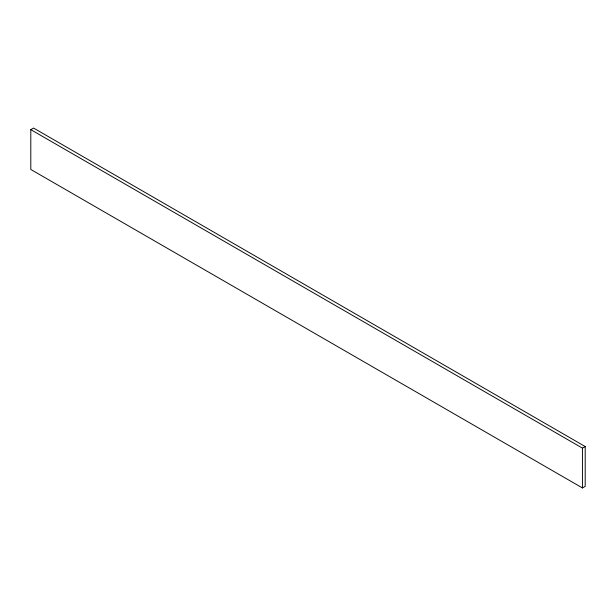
<?xml version="1.0" encoding="UTF-8"?>
<svg xmlns="http://www.w3.org/2000/svg" width="616" height="616" viewBox="0 0 616 616"><rect width="100%" height="100%" fill="white"/><g stroke="black" fill="none" stroke-linecap="round" stroke-linejoin="round"><path stroke-width="0.92" d="M30.8 129.645L33.557 128.051L585.2 446.538L585.2 486.355L582.443 487.949L30.8 169.462L30.8 129.645L582.443 448.132L585.2 446.538M582.443 448.132L582.443 487.949"/></g></svg>
